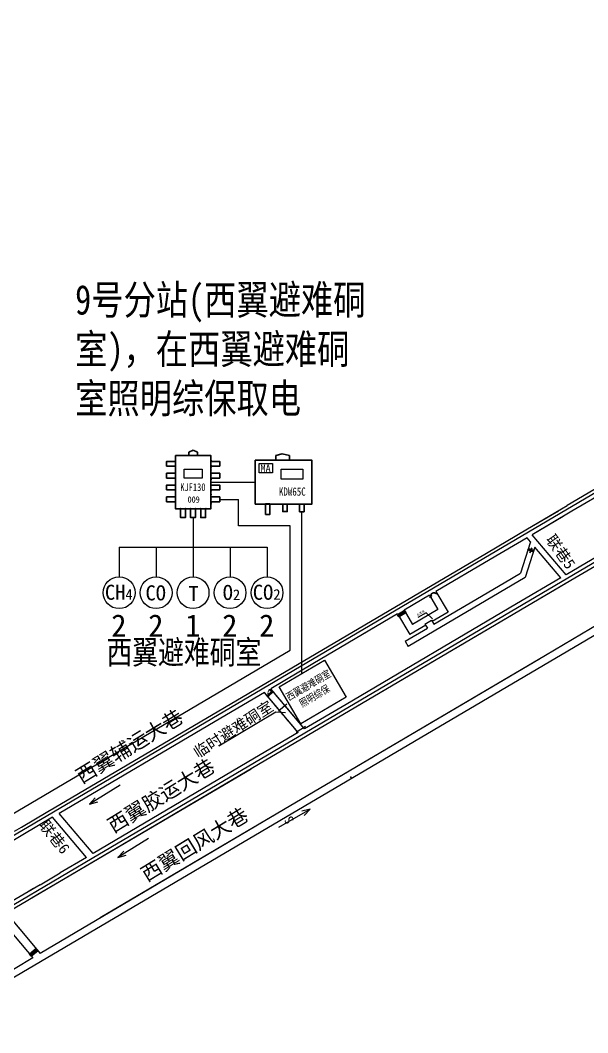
# Model space of a CAD drawing. Header units: millimetres. Extents: x 2501 to 6983, y 1724 to 12691.
# Drawn here: x 4217 to 4601, y 9517 to 10201 of the extents above; entities that cross this region are included whole.
import ezdxf
from ezdxf.enums import TextEntityAlignment as Align

# ---------------------------------------------------------------- set-up
doc = ezdxf.new("R2010")
doc.units = ezdxf.units.MM
doc.linetypes.add('2X0_5', pattern=[2.5, 2, -0.5])
doc.linetypes.add('ACAD_ISO02W100', pattern=[15, 12, -3])
for name, color, linetype in [('4、10月', 131, 'Continuous'), ('HL', 7, 'Continuous'), ('JMD', 6, 'Continuous'), ('TK', 7, 'Continuous'), ('通风系统', 7, 'Continuous'), ('风流', 7, 'Continuous')]:
    doc.layers.add(name, color=color, linetype=linetype)
doc.layers.add('井下工业网光缆', color=5, linetype='Continuous', lineweight=30)
doc.styles.get("Standard").update_dxf_attribs({"font": 'arial.ttf'})
doc.styles.add('宋体', font='', dxfattribs={"height": 2})
doc.styles.add('新宋体', font='', dxfattribs={"width": 0.8})
doc.styles.get('宋体').set_extended_font_data('SimSun')
doc.styles.get('新宋体').set_extended_font_data('NSimSun')

# ---------------------------------------------------------------- blocks, each defined once
blk = doc.blocks.new('A$C4BED7E22')
at = {"layer": 'JMD', "color": 5, "linetype": 'Continuous', "lineweight": 30}
for p, q in [((0, 1.41), (4.73, 4.29)), ((0, 1.41), (0.86, 0)), ((0.95, 1.99), (0.76, 1.37)), ((0.76, 1.37), (1.81, 0.58)), ((0.86, 0), (5.59, 2.89)), ((0.95, 1.99), (1.99, 1.19)), ((1.89, 2.56), (1.71, 1.94)), ((1.71, 1.94), (2.75, 1.15)), ((1.99, 1.19), (1.81, 0.58)), ((1.89, 2.56), (2.93, 1.77)), ((2.84, 3.14), (2.65, 2.52)), ((2.65, 2.52), (3.7, 1.73)), ((2.93, 1.77), (2.75, 1.15)), ((2.84, 3.14), (3.88, 2.35)), ((3.78, 3.72), (3.6, 3.1)), ((3.6, 3.1), (4.64, 2.31)), ((3.88, 2.35), (3.7, 1.73)), ((3.78, 3.72), (4.82, 2.93)), ((4.82, 2.93), (4.64, 2.31)), ((4.73, 4.29), (5.59, 2.89))]:
    blk.add_line(p, q, dxfattribs=at)
blk = doc.blocks.new('A$C26DC1665')
at = {"layer": 'JMD', "color": 5, "linetype": 'Continuous', "lineweight": 30}
for p, q in [((0, 1.41), (4.73, 4.29)), ((0, 1.41), (0.86, 0)), ((0.95, 1.99), (0.76, 1.37)), ((0.76, 1.37), (1.81, 0.58)), ((0.86, 0), (5.59, 2.89)), ((0.95, 1.99), (1.99, 1.2)), ((1.89, 2.56), (1.71, 1.94)), ((1.71, 1.94), (2.75, 1.15)), ((1.99, 1.2), (1.81, 0.58)), ((1.89, 2.56), (2.93, 1.77)), ((2.84, 3.14), (2.65, 2.52)), ((2.65, 2.52), (3.7, 1.73)), ((2.93, 1.77), (2.75, 1.15)), ((2.84, 3.14), (3.88, 2.35)), ((3.78, 3.72), (3.6, 3.1)), ((3.6, 3.1), (4.64, 2.31)), ((3.88, 2.35), (3.7, 1.73)), ((3.78, 3.72), (4.82, 2.93)), ((4.82, 2.93), (4.64, 2.31)), ((4.73, 4.29), (5.59, 2.89))]:
    blk.add_line(p, q, dxfattribs=at)
blk = doc.blocks.new('A$C622C59DB')
at = {"layer": 'JMD', "color": 6, "linetype": 'Continuous', "lineweight": 30}
for p, q in [((1.1, 5.6), (0, 5)), ((0.1, 1.9), (4.8, 4.6)), ((0.1, 1.9), (4.8, 4.6)), ((2.4, 3.3), (0.5, 6.6)), ((1.8, 4.5), (0.7, 3.9)), ((1.1, 5.6), (2.2, 6.2)), ((1.8, 4.5), (2.8, 5.1)), ((2.4, 3.3), (1.8, 4.5)), ((3.1, 2.1), (2, 1.5)), ((2.4, 3.3), (4.3, 0)), ((3.8, 0.9), (2.7, 0.3)), ((3.1, 2.1), (4.2, 2.7)), ((3.1, 2.1), (3.8, 0.9)), ((3.1, 2.1), (3.8, 0.9)), ((3.8, 0.9), (4.8, 1.6))]:
    blk.add_line(p, q, dxfattribs=at)
blk = doc.blocks.new('栅栏')
at = {"layer": 'JMD', "color": 1, "linetype": 'Continuous', "lineweight": 30}
for p, q in [((37414739.28, 4259672.75, -1.1), (37414738.91, 4259673.35, -1.1)), ((37414739.28, 4259672.75, -1.1), (37414740.11, 4259673.25, -1.1)), ((37414739.76, 4259673.05, -1.1), (37414739.4, 4259673.65, -1.1)), ((37414743.45, 4259675.29, -1.1), (37414743.08, 4259675.89, -1.1)), ((37414743.11, 4259675.08, -1.1), (37414743.86, 4259675.54, -1.1)), ((37414743.86, 4259675.54, -1.1), (37414743.49, 4259676.14, -1.1))]:
    blk.add_line(p, q, dxfattribs=at)
blk.add_arc((37414741.61, 4259674.17, -1.1), 1.76, 31.357, 211.357, dxfattribs=at)
blk = doc.blocks.new('系统底图')
at = {"layer": 'JMD', "linetype": 'Continuous', "lineweight": 20}
blk.add_hatch(color=30, dxfattribs=at).paths.add_polyline_path([(408026.38, 4255966.46), (408026.12, 4255966.76), (408022.82, 4255963.89), (408023.08, 4255963.59)])
at = {"lineweight": 0}
for p, q in [((409431.29, 4256704.87, 3261.18), (407751.18, 4255714.5, 3261.18)), ((407877.17, 4255881.67, 3247.15), (407846.39, 4255863.53, 3244.45)), ((407856.07, 4255875.04, 3262.45), (407873.9, 4255885.55, 3261.54))]:
    blk.add_line(p, q, dxfattribs=at)
at = {"lineweight": 20, "ltscale": 5}
for p, q in [((408425.86, 4256210.87, 3261.18), (408225.07, 4256092.52, 3261.18)), ((408224.16, 4256039.74, 3261.18), (408193.56, 4256021.71, 3261.18)), ((408188.52, 4256018.74, 3261.18), (408016.36, 4255917.26, 3261.18))]:
    blk.add_line(p, q, dxfattribs=at)
at = {"color": 0, "lineweight": 20, "ltscale": 0.005}
for p, q in [((408398.75, 4256189.09, 3261.18), (408228.32, 4256088.63, 3261.18)), ((408398.75, 4256189.09, 3261.18), (408228.32, 4256088.63, 3261.18)), ((408198.19, 4256076.68, 3261.18), (408225.07, 4256092.52, 3261.18)), ((408228.32, 4256088.63, 3261.18), (408201.47, 4256072.8, 3261.18)), ((408222.35, 4256085.11, 3261.18), (408201.47, 4256072.8, 3261.18)), ((408170.49, 4256060.35, 3261.18), (408198.19, 4256076.68, 3261.18)), ((408197.97, 4256070.74, 3261.18), (408173.12, 4256056.09, 3261.18)), ((408197.97, 4256070.74, 3261.18), (408173.12, 4256056.09, 3261.18)), ((408173.12, 4256056.09, 3261.18), (408136.32, 4256034.41, 3261.18)), ((408132.01, 4256031.87, 3261.18), (408114.78, 4256021.71, 3261.19)), ((408110.48, 4256019.17, 3261.19), (408053.14, 4255985.38, 3261.21)), ((408053.14, 4255985.38, 3261.21), (408024.7, 4255968.61, 3261.21)), ((408020.33, 4255966.04, 3261.21), (407990.88, 4255948.69, 3257.12)), ((407990.88, 4255948.69, 3257.12), (407881.54, 4255884.25, 3247.53)), ((407873.9, 4255885.55, 3261.54), (407878.27, 4255888.12, 3261.32))]:
    blk.add_line(p, q, dxfattribs=at)
at = {"lineweight": 20, "ltscale": 0.005}
for p, q in [((408419.38, 4256154.82, 3261.18), (408227.65, 4256041.8, 3261.18)), ((408308.65, 4256095.35, 3261.18), (408224.38, 4256045.68, 3261.18)), ((408200.29, 4256067.99, -4363.04), (408193.5, 4256046.77, -4363.04)), ((408203.34, 4256064.39, -4363.04), (408196.76, 4256043.81, -4363.04)), ((408196.76, 4256043.81, -4363.04), (408117.64, 4255997.18, 3276.95)), ((408182.4, 4256040.23, 3261.18), (408193.5, 4256046.77, 3261.18)), ((408220.88, 4256043.62, 3261.18), (408190.93, 4256025.96, 3261.18)), ((408134.85, 4256012.2, 3261.18), (408182.4, 4256040.23, 3261.18)), ((408227.65, 4256041.8, 3261.18), (408193.56, 4256021.71, 3261.18)), ((408132.01, 4256031.87, 3273.68), (408137.72, 4256022.19, 3273.68)), ((408136.32, 4256034.41, 3273.68), (408144.56, 4256020.42, 3273.68)), ((408190.93, 4256025.96, 3261.18), (408075.55, 4255957.99, 3260.49)), ((408193.56, 4256021.71, 3261.18), (408016.36, 4255917.26, 3261.18)), ((408110.47, 4256019.18, 3273.68), (408118.72, 4256005.19, 3273.68)), ((408114.78, 4256021.71, 3273.68), (408120.49, 4256012.03, 3273.68)), ((408137.72, 4256022.19, 3255.97), (408120.49, 4256012.03, 3255.97)), ((408144.56, 4256020.42, 3255.97), (408133.76, 4256014.05, 3255.97)), ((408115.5, 4256000.8, 3261.18), (408130.55, 4256009.66, 3261.18)), ((408129.45, 4256011.51, 3255.97), (408118.72, 4256005.19, 3255.97)), ((408128.95, 4256012.37, 3286.17), (408133.25, 4256014.91, 3286.17)), ((408128.95, 4256012.37, 3273.68), (408130.55, 4256009.66, 3273.68)), ((408133.25, 4256014.91, 3273.68), (408134.85, 4256012.2, 3273.68)), ((408247.07, 4256012.62, -3056.7), (408210.43, 4255991.02, -4274.41)), ((408115.5, 4256000.8, 3273.68), (408117.64, 4255997.18, 3273.68)), ((408210.43, 4255991.02, -4274.41), (408033.26, 4255886.59, 3172.36)), ((408206.99, 4255988.99, 3236.78), (408033.26, 4255886.59, 3172.36)), ((408047.59, 4255941.51, 3261.32), (408024.7, 4255968.61, 3261.29)), ((408043.22, 4255938.94, 3261.32), (408020.33, 4255966.04, 3261.29)), ((408075.55, 4255957.99, 37892.34), (408047.59, 4255941.52, 3260.38)), ((408043.22, 4255938.94, 3260.37), (408013.74, 4255921.57, 3260.25))]:
    blk.add_line(p, q, dxfattribs=at)
at = {"lineweight": 20}
for p, q in [((408198.19, 4256076.68, 3261.18), (408219.15, 4256089.03, 3261.18)), ((407878.27, 4255888.12, 3261.32), (408170.49, 4256060.35, 3261.18)), ((408173.12, 4256056.09, 3261.18), (408136.32, 4256034.41, 3261.18)), ((408132.01, 4256031.87, 3261.18), (408114.78, 4256021.71, 3261.19)), ((408134.85, 4256012.2, 3261.18), (408167.22, 4256031.28, 3261.18)), ((408110.48, 4256019.17, 3261.19), (408085.65, 4256004.54, 3261.2)), ((408129.75, 4256019.99, 3273.68), (408124.22, 4256016.89, 3273.68)), ((408129.75, 4256019.99, 3273.68), (408124.22, 4256016.89, 3273.68)), ((408134.08, 4256015.81, 3273.68), (408129.75, 4256019.99, 3273.68)), ((408115.5, 4256000.8, 3261.18), (408130.55, 4256009.66, 3261.18)), ((407990.88, 4255948.69, 3257.12), (407881.54, 4255884.25, 3247.53))]:
    blk.add_line(p, q, dxfattribs=at)
at = {"color": 0, "lineweight": 20}
blk.add_line((408224.38, 4256045.68, -4363.04), (408201.47, 4256072.8, -4363.04), dxfattribs=at)
at = {"lineweight": 20, "ltscale": 0.003}
for p, q in [((408200.29, 4256067.99, -4363.04), (408197.97, 4256070.74, -4363.04)), ((408220.88, 4256043.62, -4363.04), (408203.34, 4256064.39, -4363.04))]:
    blk.add_line(p, q, dxfattribs=at)
at = {"linetype": 'ByBlock', "lineweight": 20, "ltscale": 0.05}
for p, q in [((408132.01, 4256031.87, 3273.68), (408137.72, 4256022.19, 3273.68)), ((408136.32, 4256034.41, 3273.68), (408144.56, 4256020.42, 3273.68))]:
    blk.add_line(p, q, dxfattribs=at)
at = {"color": 0, "lineweight": 20, "ltscale": 0.05}
for p, q in [((408110.47, 4256019.18, 3273.68), (408118.72, 4256005.19, 3273.68)), ((408114.78, 4256021.71, 3273.68), (408120.49, 4256012.03, 3273.68))]:
    blk.add_line(p, q, dxfattribs=at)
at = {"lineweight": 20, "ltscale": 0.02}
for p, q in [((408137.72, 4256022.19, 3255.97), (408120.49, 4256012.03, 3255.97)), ((408144.56, 4256020.42, 3255.97), (408133.76, 4256014.05, 3255.97)), ((408129.45, 4256011.51, 3255.97), (408118.72, 4256005.19, 3255.97))]:
    blk.add_line(p, q, dxfattribs=at)
at = {"color": 5, "lineweight": 20}
for p, q in [((408128.95, 4256012.37, 3273.68), (408133.25, 4256014.91, 3273.68)), ((408128.95, 4256012.37, 3273.68), (408133.25, 4256014.91, 3273.68)), ((408128.95, 4256012.37, 3273.68), (408129.45, 4256011.51, 3273.68)), ((408133.25, 4256014.91, 3273.68), (408133.76, 4256014.05, 3273.68))]:
    blk.add_line(p, q, dxfattribs=at)
at = {"linetype": 'ACAD_ISO02W100', "lineweight": 20, "ltscale": 0.35}
for p, q in [((408047.59, 4255941.51, 3261.32), (408024.7, 4255968.61, 3261.29)), ((408043.22, 4255938.94, 3261.32), (408020.33, 4255966.04, 3261.29))]:
    blk.add_line(p, q, dxfattribs=at)
at = {"color": 1, "lineweight": 20, "ltscale": 0.003}
for p, q in [((408035.42, 4255958.07, 3260.1), (408029.8, 4255953.33, 3260.1)), ((408048.07, 4255943.01, 3260.08), (408041.83, 4255939.08, 3260.08))]:
    blk.add_line(p, q, dxfattribs=at)
at = {"lineweight": 0, "ltscale": 0.005}
for p, q in [((408013.74, 4255921.57, 3260.25), (407904.46, 4255857.12, 2896.94)), ((408016.36, 4255917.26, 3261.18), (407885.66, 4255840.21, 3261.18)), ((408033.26, 4255886.59, 3172.36), (407868.64, 4255789.55, 3111.32)), ((408033.26, 4255886.59, 3172.36), (407909.38, 4255813.56, 3126.42)), ((407900.09, 4255854.54, 3258.28), (407877.17, 4255881.67, 3258.28)), ((407904.46, 4255857.12, 3258.28), (407881.54, 4255884.25, 3258.28)), ((407900.09, 4255854.54, 2888.05), (407882.26, 4255844.04, 2851.8)), ((407885.66, 4255840.21, 3261.18), (407847.82, 4255817.91, 3261.18)), ((407868.67, 4255836.02, 2825.15), (407882.26, 4255844.04, 2852.8)), ((407868.67, 4255836.02, 2825.15), (407844.49, 4255821.77, 2774.99)), ((407863.72, 4255786.56, 2541.36), (407744.74, 4255715.16, 4199.04))]:
    blk.add_line(p, q, dxfattribs=at)
at = {"lineweight": 0, "ltscale": 5}
for p, q in [((408011.34, 4255914.29, 3261.18), (407885.66, 4255840.21, 3261.18)), ((408008.77, 4255918.62, 3109.06), (407904.46, 4255857.12, 2896.94)), ((407900.09, 4255854.54, 2888.05), (407882.26, 4255844.04, 2851.8)), ((407885.66, 4255840.21, 3261.18), (407863.35, 4255827.06, 3261.18)), ((407864.32, 4255833.46, 2815.32), (407860.1, 4255830.97, 2806.72))]:
    blk.add_line(p, q, dxfattribs=at)
at = {"color": 0, "lineweight": 0, "ltscale": 0.005}
for p, q in [((407877.17, 4255881.67, 3247.15), (407846.39, 4255863.53, 3244.45)), ((407856.07, 4255875.04, 3262.45), (407873.9, 4255885.55, 3261.54)), ((407851.27, 4255872.21, 3262.69), (407856.07, 4255875.04, 3262.45))]:
    blk.add_line(p, q, dxfattribs=at)
at = {"color": 0, "lineweight": 0}
for p, q in [((407900.09, 4255854.54, 3258.28), (407877.17, 4255881.67, 3258.28)), ((407904.46, 4255857.12, 3258.28), (407881.54, 4255884.25, 3258.28))]:
    blk.add_line(p, q, dxfattribs=at)
at = {"color": 0, "lineweight": 20, "elevation": 3261.28, "flags": 128}
blk.add_lwpolyline([(407989.66, 4255929.9), (408028.1, 4255952.96), (408034.57, 4255952.46)], dxfattribs=at)
at = {"color": 1, "lineweight": 20}
blk.add_point((408078.73, 4255908.86, 3256.04), dxfattribs=at)
blk.add_point((408078.73, 4255908.86, 3256.04), dxfattribs=at)
at = {"layer": 'HL', "lineweight": 0, "ltscale": 0.005}
for p, q in [((407800.47, 4255870.25, 3481.08), (407868.64, 4255789.55, 3493.87)), ((407798.12, 4255864.69, 1167.12), (407863.72, 4255786.56, 6014.67))]:
    blk.add_line(p, q, dxfattribs=at)
at = {"layer": 'JMD', "color": 30, "linetype": '2X0_5', "lineweight": 20, "ltscale": 0.0001}
for p, q in [((408023.78, 4255968.05, 3260.08), (408024.03, 4255968.27, 3260.08)), ((408025.39, 4255966.69, 3260.08), (408024.03, 4255968.27, 3260.08)), ((408025.15, 4255966.48, 3260.08), (408023.78, 4255968.05, 3260.08))]:
    blk.add_line(p, q, dxfattribs=at)
at = {"layer": 'JMD', "color": 30, "linetype": 'Continuous', "lineweight": 20}
for p, q in [((408022.29, 4255964.5, 3260.09), (408022.09, 4255964.33, 3260.09)), ((408023.31, 4255963.33, 3260.09), (408022.29, 4255964.5, 3260.09)), ((408022.54, 4255964.21, 3260.08), (408025.84, 4255967.08, 3260.08)), ((408022.89, 4255963.97, 3260.08), (408022.62, 4255964.28, 3260.08)), ((408022.82, 4255963.89, 3260.09), (408026.12, 4255966.76, 3260.09)), ((408023.18, 4255964.22, 3260.08), (408022.91, 4255964.53, 3260.08)), ((408023.08, 4255963.59, 3260.08), (408026.38, 4255966.46, 3260.08)), ((408023.09, 4255963.14, 3260.09), (408023.31, 4255963.33, 3260.09)), ((408023.47, 4255964.47, 3260.08), (408023.2, 4255964.78, 3260.08)), ((408023.76, 4255964.73, 3260.08), (408023.49, 4255965.04, 3260.08)), ((408024.05, 4255964.98, 3260.08), (408023.78, 4255965.29, 3260.08)), ((408024.34, 4255965.23, 3260.08), (408024.07, 4255965.54, 3260.08)), ((408024.64, 4255965.49, 3260.08), (408024.37, 4255965.8, 3260.08)), ((408024.94, 4255965.75, 3260.08), (408024.67, 4255966.06, 3260.08)), ((408025.23, 4255966, 3260.08), (408024.96, 4255966.31, 3260.08)), ((408025.52, 4255966.25, 3260.08), (408025.25, 4255966.56, 3260.08)), ((408025.81, 4255966.51, 3260.08), (408025.54, 4255966.82, 3260.08)), ((408025.61, 4255967.34, 3260.09), (408025.89, 4255967.58, 3260.09)), ((408026.63, 4255966.17, 3260.09), (408025.61, 4255967.34, 3260.09)), ((408026.89, 4255966.39, 3260.09), (408026.63, 4255966.17, 3260.09))]:
    blk.add_line(p, q, dxfattribs=at)
at = {"layer": 'JMD', "color": 30, "linetype": '2X0_5', "lineweight": 20, "ltscale": 0.0001}
blk.add_arc((408026.19, 4255965.59, 3260.08), 3.45, 134.37393, 197.77752, dxfattribs=at)
at = {"color": 1, "lineweight": 20}
blk.add_blockref('栅栏', (-37006606.73, -3642.36, 3261.18), dxfattribs=at)
blk.add_blockref('栅栏', (-37006606.73, -3642.36, 3261.18), dxfattribs=at)
at = {"color": 0, "lineweight": 20, "ltscale": 0.8}
blk.add_blockref('A$C26DC1665', (408110.43, 4256017.19, 3261.18), dxfattribs=at)
at = {"color": 0, "lineweight": 0, "ltscale": 0.8, "xscale": 1.100000000806575, "yscale": 1.09999999962747, "zscale": 1.099999999999909, "rotation": 7.923481940535831}
blk.add_blockref('A$C4BED7E22', (407861.63, 4255787.5, 3261.18), dxfattribs=at)
at = {"layer": 'TK', "color": 6, "lineweight": 20, "ltscale": 0.8, "xscale": 0.6400000024182569, "yscale": 0.6399999996647239, "zscale": 0.6399999999998727, "rotation": 39.54979338999301}
blk.add_blockref('A$C622C59DB', (408200.67, 4256059.64, 3261.18), dxfattribs=at)
at = {"color": 0, "lineweight": 20, "style": '宋体'}
for s, rotation, p in [('联巷5', 305.17678, (408228.11, 4256050.83, 3261.17)), ('临时避难硐室', 32.69444, (408025.11, 4255957.74, 3261.27))]:
    blk.add_text(s, height=7.5, rotation=rotation, dxfattribs=at).set_placement(p, align=Align.MIDDLE_RIGHT)
at = {"color": 0, "linetype": 'Continuous', "lineweight": 20, "style": '宋体'}
for s, height, rotation, p in [('水泵房', 1.4, 30.62098, (408129.21, 4256020.41, 3273.68)), ('西翼辅运大巷', 10, 31.50916, (407968.09, 4255944.19, 3259.46))]:
    blk.add_text(s, height=height, rotation=rotation, dxfattribs=at).set_placement(p, align=Align.BOTTOM_RIGHT)
at = {"color": 0, "lineweight": 20, "style": '宋体'}
blk.add_text('水泵房', height=1.4, rotation=30.62098, dxfattribs=at).set_placement((408129.21, 4256020.41, 3273.68), align=Align.BOTTOM_RIGHT)
at = {"color": 0, "lineweight": 0, "style": '宋体'}
for s, p in [('西翼胶运大巷', (407989.55, 4255910.86, 3261.16)), ('西翼回风大巷', (408012.18, 4255877.89, 3261.16))]:
    blk.add_text(s, height=10, rotation=31.50916, dxfattribs=at).set_placement(p, align=Align.BOTTOM_RIGHT)
blk.add_text('联巷6', height=7.5, rotation=308.55382, dxfattribs=at).set_placement((407886.42, 4255858.45, 4354.81), align=Align.MIDDLE_RIGHT)
blk = doc.blocks.new('电源箱')
at = {"layer": '4、10月', "color": 1}
for points in [[(402048.53, 4247528.01), (402057.53, 4247528.01), (402057.53, 4247521.65), (402048.53, 4247521.65)], [(402063.36, 4247524.3), (402078.12, 4247524.3), (402078.12, 4247517.32), (402063.36, 4247517.32)]]:
    blk.add_lwpolyline(points, close=True, dxfattribs=at)
at = {"layer": '井下工业网光缆', "color": 4, "lineweight": 30}
for p, q in [((402059.92, 4247533.39), (402059.92, 4247530.29)), ((402064.12, 4247534.57), (402059.94, 4247533.45)), ((402069.04, 4247533.45), (402064.12, 4247534.57)), ((402069.03, 4247533.39), (402069.03, 4247530.29))]:
    blk.add_line(p, q, dxfattribs=at)
for points in [[(402045.95, 4247530.24), (402084.24, 4247530.24), (402084.24, 4247500.6), (402045.95, 4247500.63)], [(402052.91, 4247500.64), (402055.88, 4247500.64), (402055.88, 4247493.54), (402052.91, 4247493.54)], [(402064.57, 4247500.63), (402067.54, 4247500.63), (402067.54, 4247495.49), (402064.57, 4247495.49)], [(402075.93, 4247500.58), (402078.91, 4247500.58), (402078.91, 4247495.44), (402075.93, 4247495.44)]]:
    blk.add_lwpolyline(points, close=True, dxfattribs=at)
at = {"layer": '4、10月', "color": 1, "insert": (402049.48, 4247527.31), "char_height": 5.0544, "width": 4.0436, "attachment_point": 1, "style": '宋体'}
blk.add_mtext('{\\fFangSong|b0|i0|c134|p49;MA}', dxfattribs=at)
at = {"layer": '井下工业网光缆', "color": 4, "lineweight": 30, "style": '新宋体', "width": 0.8}
blk.add_text('KDW65C', height=5.533, dxfattribs=at).set_placement((402061.95, 4247506.26))
blk = doc.blocks.new('安全监控分站')
at = {"layer": '4、10月', "color": 1}
blk.add_lwpolyline([(402267.09, 4250591.89), (402279.09, 4250591.89), (402279.09, 4250585.89), (402267.09, 4250585.89)], close=True, dxfattribs=at)
at = {"layer": '井下工业网光缆', "color": 4, "lineweight": 30}
for p, q in [((402270.09, 4250603.56), (402273.09, 4250604.76)), ((402270.09, 4250601.16), (402270.09, 4250603.56)), ((402273.09, 4250604.76), (402276.09, 4250603.56)), ((402276.09, 4250601.16), (402276.09, 4250603.56)), ((402261.09, 4250565.16), (402285.09, 4250565.16))]:
    blk.add_line(p, q, dxfattribs=at)
for points in [[(402261.09, 4250601.16), (402285.09, 4250601.16), (402285.09, 4250565.16), (402261.09, 4250565.16)], [(402255.09, 4250593.89), (402255.09, 4250597.16), (402261.09, 4250597.16), (402261.09, 4250593.89)], [(402291.09, 4250593.89), (402291.09, 4250597.16), (402285.09, 4250597.16), (402285.09, 4250593.89)], [(402255.09, 4250585.89), (402255.09, 4250589.16), (402261.09, 4250589.16), (402261.09, 4250585.89)], [(402291.09, 4250585.89), (402291.09, 4250589.16), (402285.09, 4250589.16), (402285.09, 4250585.89)], [(402255.09, 4250577.89), (402255.09, 4250581.16), (402261.09, 4250581.16), (402261.09, 4250577.89)], [(402291.09, 4250577.89), (402291.09, 4250581.16), (402285.09, 4250581.16), (402285.09, 4250577.89)], [(402255.09, 4250569.89), (402255.09, 4250573.16), (402261.09, 4250573.16), (402261.09, 4250569.89)], [(402291.09, 4250569.89), (402291.09, 4250573.16), (402285.09, 4250573.16), (402285.09, 4250569.89)], [(402267.8, 4250565.16), (402264.52, 4250565.16), (402264.52, 4250559.16), (402267.8, 4250559.16)], [(402274.65, 4250565.16), (402271.38, 4250565.16), (402271.38, 4250559.16), (402274.65, 4250559.16)], [(402281.51, 4250565.16), (402278.24, 4250565.16), (402278.24, 4250559.16), (402281.51, 4250559.16)]]:
    blk.add_lwpolyline(points, close=True, dxfattribs=at)
for p in [(402285.09, 4250597.89), (402285.09, 4250597.16), (402285.09, 4250594.62), (402285.09, 4250593.16), (402285.09, 4250591.35), (402285.09, 4250589.16), (402285.09, 4250588.07), (402285.09, 4250587.96), (402285.09, 4250585.16), (402285.09, 4250584.8), (402285.09, 4250581.53), (402285.09, 4250581.16), (402285.09, 4250578.25), (402285.09, 4250577.16), (402285.09, 4250574.98), (402285.09, 4250574.76), (402285.09, 4250573.16), (402285.09, 4250571.71), (402285.09, 4250569.16), (402285.09, 4250568.44), (402264.52, 4250565.16), (402267.95, 4250565.16), (402271.38, 4250565.16), (402274.81, 4250565.16), (402278.24, 4250565.16), (402281.66, 4250565.16)]:
    blk.add_point(p, dxfattribs=at)
at = {"layer": '井下工业网光缆', "color": 4, "lineweight": 30, "style": '新宋体', "width": 0.8}
blk.add_text('KJF130', height=5.225, dxfattribs=at).set_placement((402264.37, 4250577.18))

msp = doc.modelspace()

# ---------------------------------------------------------------- linework, layer by layer
at = {"color": 6, "lineweight": 20}
for p, q in [((5039.95, 10137.92, -3234.06), (4239.27, 9665.87, -3234.06)), ((5083.48, 10116.79, -3234.06), (4265.3, 9634.37, -3234.06)), ((4351.71, 9877.36, -3234.06), (4364.28, 9877.36, -3234.06)), ((4364.28, 9859.38, -3234.06), (4364.28, 9877.36, -3234.06)), ((4399.2, 9859.38, -3234.06), (4364.28, 9859.38, -3234.06)), ((4399.2, 9775.42, -3234.06), (4399.2, 9859.38, -3234.06)), ((4111.71, 9605.84, -3234.06), (4399.2, 9775.42, -3234.06)), ((4239.27, 9665.87, -3234.06), (4133.55, 9603.77, -3234.06)), ((4265.3, 9634.37, -3234.06), (4075.01, 9522.09, -3234.06))]:
    msp.add_line(p, q, dxfattribs=at)
at = {"color": 0, "lineweight": 20}
for p, q in [((4345.71, 9889, -3234.06), (4375.71, 9889, -3234.06)), ((4333.63, 9865, -3234.06), (4333.63, 9845, -3234.06)), ((4283.63, 9845, -3234.06), (4283.63, 9825, -3234.06)), ((4283.63, 9845, -3234.06), (4383.63, 9845, -3234.06)), ((4308.63, 9845, -3234.06), (4308.63, 9825, -3234.06)), ((4333.63, 9845, -3234.06), (4333.63, 9825, -3234.06)), ((4358.63, 9845, -3234.06), (4358.63, 9825, -3234.06)), ((4383.63, 9845, -3234.06), (4383.63, 9825, -3234.06))]:
    msp.add_line(p, q, dxfattribs=at)
at = {"color": 1, "lineweight": 20}
msp.add_line((4407.17, 9759.57, -3234.06), (4407.17, 9869.05, -3234.06), dxfattribs=at)
at = {"color": 7, "lineweight": 20}
for centre in [(4283.63, 9814.24, -3234.06), (4308.63, 9814.24, -3234.06), (4333.63, 9814.24, -3234.06), (4358.63, 9814.24, -3234.06), (4383.63, 9814.24, -3234.06)]:
    msp.add_circle(centre, 10.76, dxfattribs=at)
at = {"layer": '井下工业网光缆', "color": 1, "lineweight": 20, "elevation": -3234.06}
msp.add_lwpolyline([(4391.84, 9750.57), (4422.51, 9768.57), (4437.18, 9743.58), (4406.51, 9725.58)], close=True, dxfattribs=at)
at = {"layer": '通风系统', "color": 5, "lineweight": 20}
for p, q in [((4284.31, 9683.98, -3237.14), (4263.54, 9671.18, -3237.14)), ((4267.46, 9675.45, -3237.14), (4263.54, 9671.18, -3237.14)), ((4263.54, 9671.18, -3237.14), (4269.12, 9672.76, -3237.14)), ((4303.56, 9648, -3237.14), (4282.78, 9635.2, -3237.14)), ((4286.71, 9639.47, -3237.14), (4282.78, 9635.2, -3237.14)), ((4282.78, 9635.2, -3237.14), (4288.37, 9636.78, -3237.14))]:
    msp.add_line(p, q, dxfattribs=at)
at = {"layer": '风流', "color": 1, "lineweight": 20}
for p, q in [((4391.69, 9655.54, -3234.06), (4412.77, 9667.83, -3234.06)), ((4412.77, 9667.83, -3234.06), (4407.15, 9666.38, -3234.06)), ((4408.74, 9663.65, -3234.06), (4412.77, 9667.83, -3234.06))]:
    msp.add_line(p, q, dxfattribs=at)

# ---------------------------------------------------------------- block references
at = {"color": 7, "lineweight": 20, "xscale": 1.000024299995857, "yscale": 1.000024299952201, "zscale": 1.00002429999995}
msp.add_blockref('系统底图', (-403648.42, -4246322.73, -6063.65), dxfattribs=at)
at = {"color": 6, "lineweight": 20}
for name, p in [('安全监控分站', (-397939.39, -4240694.16, -3234.06)), ('电源箱', (-397670.25, -4237626.39, -3234.06))]:
    msp.add_blockref(name, p, dxfattribs=at)

# ---------------------------------------------------------------- texts
at = {"color": 3, "lineweight": 20, "style": '宋体'}
for s, p in [('2', (4278.31, 9784.48, -3234.06)), ('2', (4303.31, 9784.48, -3234.06)), ('1', (4328.31, 9784.48, -3234.06)), ('2', (4353.31, 9784.48, -3234.06)), ('2', (4378.31, 9784.48, -3234.06))]:
    msp.add_text(s, height=15.1, dxfattribs=at).set_placement(p)
at = {"color": 3, "lineweight": 20, "char_height": 10.2, "width": 16.7762, "attachment_point": 1}
for s, insert in [('{\\fSimSun|b0|i0|c134|p2;CH\\H0.7059x;4}', (4274, 9819.65, -3233.46)), ('{\\fSimSun|b0|i0|c134|p2;CO}', (4301.43, 9819.23, -3233.46)), ('{\\fSimSun|b0|i0|c134|p2;T}', (4330.51, 9818.84, -3233.46)), ('{\\fSimSun|b0|i0|c134|p2;O\\H0.7059x;2}', (4353.66, 9819.5, -3233.46)), ('{\\fSimSun|b0|i0|c134|p2;CO\\H0.7059x;2}', (4374, 9819.65, -3233.46))]:
    msp.add_mtext(s, dxfattribs=dict(at, insert=insert))
at = {"layer": '井下工业网光缆', "color": 1, "lineweight": 20, "style": '新宋体', "width": 0.8}
msp.add_text('009', height=4.354, dxfattribs=at).set_placement((4329.95, 9875.07, -3234.06))
at = {"layer": '井下工业网光缆', "color": 6, "lineweight": 20, "attachment_point": 1, "style": '新宋体'}
for s, insert, char_height, width in [('{\\C1;9号分站(西翼避难硐室)，在西翼避难硐室照明综保取电 }', (4253.87, 10022.38, -3234.06), 20, 203.7857), ('{\\C0;西翼避难硐室}', (4275.04, 9781.93, -3234.06), 16, 280.6769)]:
    msp.add_mtext(s, dxfattribs=dict(at, insert=insert, char_height=char_height, width=width))
at = {"layer": '井下工业网光缆', "color": 30, "lineweight": 20, "insert": (4395.91, 9745.32, -3234.06), "char_height": 5, "width": 33.9692, "attachment_point": 1, "rotation": 30.4056, "style": '新宋体'}
msp.add_mtext('{\\fSimSun|b0|i0|c134|p2;\\C1;西翼避难硐室\\P  照明综保}', dxfattribs=at)
at = {"layer": '通风系统', "color": 1, "lineweight": 20, "insert": (4397.15, 9657.04, -3232.52), "char_height": 6.075, "width": 34.878, "attachment_point": 1, "rotation": 123.25783}
msp.add_mtext('{\\fSimSun|b0|i0|c134|p2;S}', dxfattribs=at)

doc.saveas('drawing.dxf')
